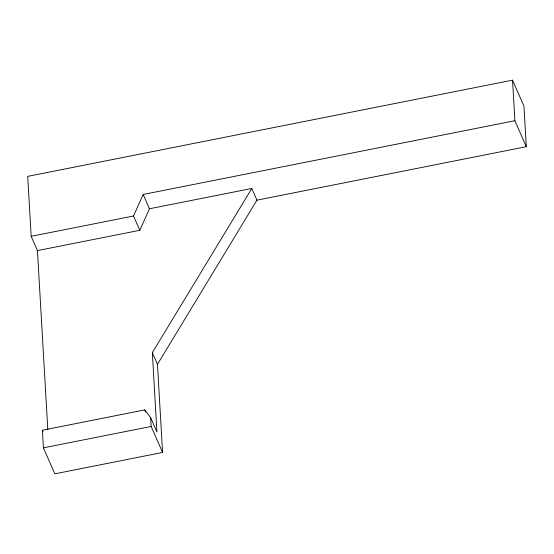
<?xml version="1.0" encoding="UTF-8"?>
<svg xmlns="http://www.w3.org/2000/svg" width="554" height="554" viewBox="0 0 554 554"><rect width="100%" height="100%" fill="white"/><g stroke="black" fill="none" stroke-linecap="round" stroke-linejoin="round"><path stroke-width="0.83" d="M526.3 146.699L523.952 106.16L512.54 80.164L27.7 176.373L31.169 236.309L37.443 250.609L139.802 230.298L133.528 215.998L143.174 194.468L514.888 120.71L526.3 146.699L256.945 200.153L157.468 364.317L162.571 452.452L54.832 473.836L43.42 447.84L42.402 430.216L144.753 409.905L150.653 417.647L156.927 431.947L152.336 352.621L251.807 188.457L256.945 200.153M139.802 230.298L149.455 208.768L143.174 194.468M149.455 208.768L251.807 188.457M31.169 236.309L133.528 215.998M43.42 447.84L151.166 426.462L162.571 452.452M152.336 352.621L157.468 364.317M144.753 409.905L145.744 412.162M42.402 430.216L43.06 431.718M512.54 80.164L514.888 120.71M150.653 417.647L151.166 426.462M37.443 250.609L47.824 429.862"/></g></svg>
